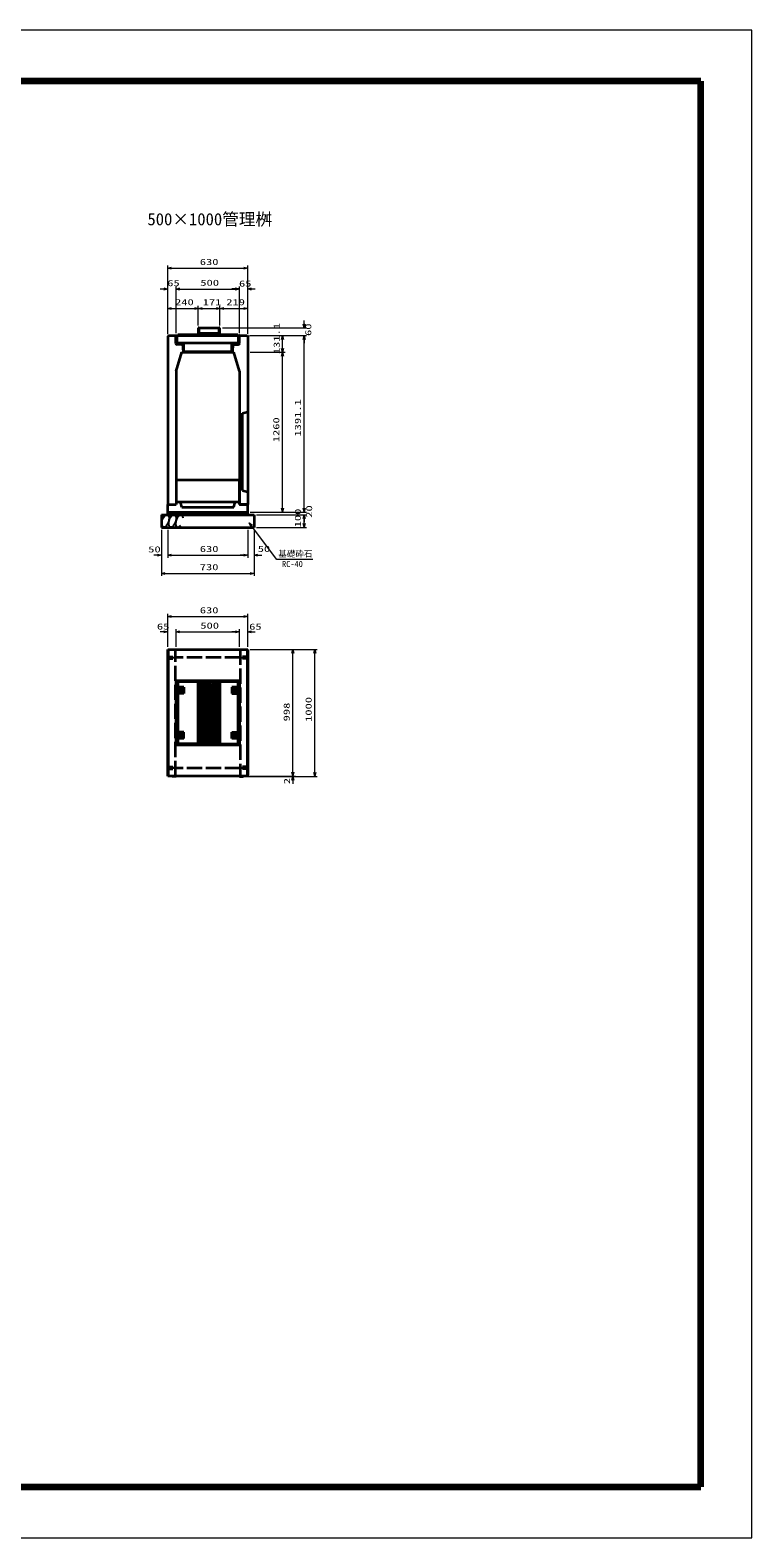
# Model space of a CAD drawing. Units: millimetres on the paper. Extents: x 0 to 841, y 0 to 594.
# Drawn here: x 557 to 841, y 0 to 594 of the extents above; entities that cross this region are included whole.
import ezdxf
from ezdxf.enums import TextEntityAlignment as Align

# ---------------------------------------------------------------- set-up
doc = ezdxf.new("R2010")
doc.units = ezdxf.units.MM
doc.linetypes.add('DASHED', pattern=[7.5, 6, -1.5])
doc.linetypes.add('USER2', pattern=[18.5, 12, -1.5, 3.5, -1.5])
for name, color, linetype, lineweight in [('D-BMK（構造物基準線）', 2, 'USER2', 18), ('D-STR-DIM（寸法）', 7, 'Continuous', 13), ('D-STR-HTXT(基礎砕石-旗)', 7, 'Continuous', 13), ('D-STR-STRF(グリ)', 7, 'Continuous', 25), ('D-STR（構造物）', 1, 'Continuous', 35), ('D-TTL-LINE（区切線）', 7, 'Continuous', 18), ('D-TTL（外枠）', 2, 'Continuous', 140)]:
    doc.layers.add(name, color=color, linetype=linetype, lineweight=lineweight)
doc.layers.add('D-STR-TXT(文字)', color=7, linetype='Continuous')
doc.styles.add('ＭＳ ゴシック', font='')
doc.styles.get('ＭＳ ゴシック').set_extended_font_data('MS Gothic')

# ---------------------------------------------------------------- blocks, each defined once
blk = doc.blocks.new('_Open30')
at = {"color": 7, "linetype": 'Continuous', "lineweight": 13}
for p, q in [((-1, 0.2679), (0, 0)), ((0, 0), (-1, -0.2679)), ((0, 0), (-1, 0))]:
    blk.add_line(p, q, dxfattribs=at)

msp = doc.modelspace()

# ---------------------------------------------------------------- linework, layer by layer
at = {"layer": 'D-BMK（構造物基準線）'}
for p, q in [((610.392, 346.76), (613.241, 346.76)), ((642.816, 346.76), (639.966, 346.76)), ((610.392, 303.36), (613.241, 303.36)), ((642.816, 303.36), (639.966, 303.36))]:
    msp.add_line(p, q, dxfattribs=at)
at = {"layer": 'D-STR-DIM（寸法）'}
for p, q in [((610.854, 493.015), (610.854, 501.223)), ((612.354, 500.223), (640.854, 500.223)), ((642.354, 493.021), (642.354, 501.223)), ((639.104, 474.603), (639.104, 493.021)), ((642.354, 474.365), (642.354, 493.021)), ((609.354, 492.015), (607.854, 492.015)), ((610.854, 474.418), (610.854, 493.015)), ((614.104, 474.603), (614.104, 493.015)), ((614.104, 475.603), (614.104, 493.015)), ((615.604, 492.015), (617.104, 492.015)), ((615.604, 492.015), (637.604, 492.015)), ((637.604, 492.021), (636.104, 492.021)), ((639.104, 475.603), (639.104, 493.015)), ((643.854, 492.021), (645.354, 492.021)), ((610.854, 474.418), (610.854, 485.376)), ((612.354, 484.376), (621.354, 484.376)), ((622.854, 477.663), (622.854, 485.376)), ((622.854, 477.663), (622.854, 485.376)), ((624.354, 484.376), (629.904, 484.376)), ((631.404, 477.663), (631.404, 485.376)), ((631.404, 477.663), (631.404, 485.376)), ((632.904, 484.376), (640.854, 484.376)), ((642.354, 474.418), (642.354, 485.376)), ((632.404, 476.663), (665.556, 476.663)), ((664.556, 478.163), (664.556, 479.663)), ((643.104, 473.663), (665.556, 473.663)), ((643.104, 473.663), (657.058, 473.663)), ((643.104, 473.663), (665.556, 473.663)), ((656.058, 468.61), (656.058, 472.163)), ((664.556, 405.61), (664.556, 472.163)), ((664.556, 472.163), (664.556, 470.663)), ((643.354, 467.11), (657.058, 467.11)), ((643.354, 467.11), (657.058, 467.11)), ((656.058, 405.61), (656.058, 465.61)), ((643.354, 404.11), (665.556, 404.11)), ((643.354, 404.11), (657.058, 404.11)), ((643.354, 404.11), (665.556, 404.11)), ((664.556, 405.61), (664.556, 407.11)), ((645.854, 403.11), (665.556, 403.11)), ((645.854, 403.11), (665.556, 403.11)), ((645.854, 398.11), (665.556, 398.11)), ((664.556, 399.61), (664.556, 401.61)), ((664.556, 401.61), (664.556, 400.11)), ((608.354, 397.11), (608.354, 386.143)), ((608.354, 396.11), (608.354, 378.985)), ((610.854, 397.11), (610.854, 386.143)), ((610.854, 397.11), (610.854, 386.143)), ((642.354, 397.11), (642.354, 386.143)), ((642.354, 396.11), (642.354, 386.143)), ((644.854, 397.11), (644.854, 386.143)), ((644.854, 396.11), (644.854, 378.985)), ((606.854, 387.143), (605.354, 387.143)), ((612.354, 387.143), (613.854, 387.143)), ((612.354, 387.143), (640.854, 387.143)), ((640.854, 387.143), (639.354, 387.143)), ((646.354, 387.143), (647.854, 387.143)), ((609.854, 379.985), (643.354, 379.985)), ((610.854, 351.01), (610.854, 363.987)), ((612.354, 362.987), (640.854, 362.987)), ((642.354, 357.967), (642.354, 363.987)), ((609.354, 356.937), (607.854, 356.937)), ((610.854, 351.01), (610.854, 357.937)), ((614.104, 351.01), (614.104, 357.937)), ((614.104, 351.01), (614.104, 357.937)), ((615.604, 356.937), (637.604, 356.937)), ((615.604, 356.937), (617.104, 356.937)), ((637.604, 356.937), (636.104, 356.937)), ((639.104, 351.01), (639.104, 357.937)), ((639.104, 351.01), (639.104, 357.937)), ((642.354, 351.01), (642.354, 357.937)), ((643.854, 356.937), (645.354, 356.937)), ((643.354, 350.01), (661.142, 350.01)), ((660.142, 301.61), (660.142, 348.51)), ((661.142, 350.01), (669.782, 350.01)), ((668.782, 301.51), (668.782, 348.51)), ((660.142, 301.61), (660.142, 303.11)), ((642.104, 300.01), (661.142, 300.01)), ((643.354, 300.11), (661.142, 300.11)), ((643.354, 300.11), (661.142, 300.11)), ((658.705, 300.01), (669.782, 300.01)), ((660.142, 298.51), (660.142, 297.01))]:
    msp.add_line(p, q, dxfattribs=at)
at = {"layer": 'D-STR-HTXT(基礎砕石-旗)'}
msp.add_lwpolyline([(667.975, 385.413), (653.872, 385.413), (643.868, 398.739)], dxfattribs=at)
at = {"layer": 'D-STR-STRF(グリ)'}
for centre in [(609.948, 400.633), (612.67, 400.633)]:
    msp.add_ellipse(centre, major_axis=(0.79, 2.421), ratio=0.5139, dxfattribs=at)
msp.add_ellipse((615.41, 400.633), major_axis=(0.79, 2.421), ratio=0.5139, start_param=5.3575563, end_param=10.3750652, dxfattribs=at)
at = {"layer": 'D-STR（構造物）'}
for p, q in [((622.854, 476.663), (622.854, 473.713)), ((623.154, 476.663), (622.854, 476.663)), ((623.154, 476.663), (623.154, 473.713)), ((623.254, 476.663), (631.004, 476.663)), ((623.254, 474.463), (623.254, 476.663)), ((631.004, 476.663), (631.004, 474.463)), ((631.104, 476.663), (631.104, 473.713)), ((631.404, 476.663), (631.104, 476.663)), ((631.404, 473.713), (631.404, 476.663)), ((611.104, 473.663), (610.854, 473.418)), ((610.854, 473.418), (610.854, 407.11)), ((611.104, 473.663), (642.104, 473.663)), ((614.054, 473.663), (614.354, 473.663)), ((614.054, 470.613), (614.054, 473.663)), ((614.354, 473.663), (614.354, 470.613)), ((614.554, 473.713), (638.654, 473.713)), ((614.554, 470.713), (614.554, 473.713)), ((638.654, 470.713), (614.554, 470.713)), ((614.554, 470.413), (616.979, 470.413)), ((616.604, 470.113), (614.554, 470.113)), ((622.854, 473.938), (614.779, 473.938)), ((614.779, 473.938), (614.779, 473.713)), ((614.779, 470.713), (614.779, 470.413)), ((616.604, 470.413), (616.604, 470.113)), ((616.654, 470.413), (616.904, 467.11)), ((616.979, 470.413), (616.979, 470.713)), ((617.229, 467.213), (617.229, 470.713)), ((631.104, 474.013), (623.154, 474.013)), ((631.004, 474.463), (623.254, 474.463)), ((623.404, 474.013), (623.404, 474.463)), ((630.854, 474.463), (630.854, 474.013)), ((638.429, 473.938), (631.404, 473.938)), ((635.979, 470.713), (635.979, 467.213)), ((636.229, 470.413), (636.229, 470.713)), ((638.654, 470.413), (636.229, 470.413)), ((636.554, 470.413), (636.304, 467.11)), ((636.604, 470.413), (636.604, 470.113)), ((636.604, 470.113), (638.654, 470.113)), ((638.429, 473.713), (638.429, 473.938)), ((638.429, 470.713), (638.429, 470.413)), ((638.654, 473.713), (638.654, 470.713)), ((639.154, 473.663), (638.854, 473.663)), ((638.854, 473.663), (638.854, 470.613)), ((639.154, 470.613), (639.154, 473.663)), ((642.104, 473.663), (642.354, 473.418)), ((642.354, 473.418), (642.354, 407.11)), ((614.104, 459.61), (616.354, 467.11)), ((616.354, 467.11), (636.854, 467.11)), ((635.979, 467.213), (617.229, 467.213)), ((639.104, 459.61), (636.854, 467.11)), ((614.104, 459.61), (614.104, 407.11)), ((639.104, 459.61), (639.104, 407.11)), ((640.354, 443.11), (642.354, 443.61)), ((640.354, 412.61), (640.354, 443.11)), ((614.179, 416.86), (639.029, 416.86)), ((614.179, 416.86), (614.179, 407.11)), ((639.029, 416.86), (639.029, 407.11)), ((640.354, 412.61), (642.354, 412.11)), ((610.854, 403.11), (610.854, 407.11)), ((610.854, 407.11), (614.179, 407.11)), ((610.854, 407.11), (614.104, 407.11)), ((610.854, 404.11), (642.354, 404.11)), ((614.179, 408.11), (639.029, 408.11)), ((616.354, 406.11), (615.854, 408.11)), ((616.354, 406.11), (636.854, 406.11)), ((636.854, 406.11), (637.354, 408.11)), ((642.354, 407.11), (639.029, 407.11)), ((639.104, 407.11), (642.354, 407.11)), ((642.354, 403.11), (642.354, 407.11)), ((608.354, 403.11), (608.354, 398.11)), ((608.354, 403.11), (644.854, 403.11)), ((608.354, 398.11), (644.854, 398.11)), ((644.854, 403.11), (644.854, 398.11)), ((610.854, 300.11), (610.854, 350.01)), ((610.854, 350.01), (642.354, 350.01)), ((611.104, 300.11), (611.104, 350.01)), ((642.104, 350.01), (642.104, 300.11)), ((642.354, 350.01), (642.354, 300.11)), ((614.054, 337.735), (614.054, 312.385)), ((614.054, 337.735), (639.154, 337.735)), ((614.354, 337.435), (614.354, 312.685)), ((614.354, 337.435), (622.849, 337.435)), ((614.779, 337.735), (614.779, 312.885)), ((622.854, 337.235), (614.779, 337.235)), ((617.129, 335.185), (614.779, 335.185)), ((617.129, 332.685), (614.779, 332.685)), ((615.532, 334.535), (615.186, 333.935)), ((615.186, 333.935), (615.532, 333.335)), ((616.225, 334.535), (615.532, 334.535)), ((615.532, 333.335), (616.225, 333.335)), ((616.571, 333.935), (616.225, 334.535)), ((616.225, 333.335), (616.571, 333.935)), ((617.129, 335.185), (617.129, 332.685)), ((622.854, 312.385), (622.854, 337.735)), ((623.154, 312.685), (623.154, 337.435)), ((623.154, 337.435), (631.104, 337.435)), ((631.004, 337.235), (623.254, 337.235)), ((623.254, 337.235), (623.254, 325.06)), ((625.629, 335.06), (623.254, 335.06)), ((624.129, 337.235), (624.129, 325.06)), ((624.879, 325.06), (624.879, 337.235)), ((625.629, 337.235), (625.629, 325.06)), ((625.629, 334.81), (628.629, 334.81)), ((626.379, 325.06), (626.379, 334.81)), ((626.436, 335.91), (626.782, 336.51)), ((626.782, 335.31), (626.436, 335.91)), ((626.782, 336.51), (627.475, 336.51)), ((627.475, 335.31), (626.782, 335.31)), ((627.129, 325.06), (627.129, 334.81)), ((627.475, 336.51), (627.821, 335.91)), ((627.821, 335.91), (627.475, 335.31)), ((627.879, 334.81), (627.879, 325.06)), ((628.629, 337.235), (628.629, 325.06)), ((631.004, 335.06), (628.629, 335.06)), ((629.379, 325.06), (629.379, 337.235)), ((630.129, 337.235), (630.129, 325.06)), ((631.004, 325.06), (631.004, 337.235)), ((631.104, 312.685), (631.104, 337.435)), ((631.404, 337.735), (631.404, 312.385)), ((631.404, 337.435), (638.854, 337.435)), ((636.079, 335.185), (636.079, 332.685)), ((638.429, 335.185), (636.079, 335.185)), ((636.079, 332.685), (638.429, 332.685)), ((636.982, 334.535), (636.636, 333.935)), ((636.636, 333.935), (636.982, 333.335)), ((637.675, 334.535), (636.982, 334.535)), ((636.982, 333.335), (637.675, 333.335)), ((638.021, 333.935), (637.675, 334.535)), ((637.675, 333.335), (638.021, 333.935)), ((638.429, 337.284), (638.429, 312.836)), ((638.854, 337.435), (638.854, 312.685)), ((639.154, 337.735), (639.154, 312.385)), ((623.254, 330.06), (631.004, 330.06)), ((631.004, 325.06), (623.254, 325.06)), ((623.254, 312.885), (623.254, 325.06)), ((631.004, 325.06), (623.254, 325.06)), ((624.129, 312.885), (624.129, 325.06)), ((624.879, 325.06), (624.879, 312.885)), ((625.629, 312.885), (625.629, 325.06)), ((626.379, 325.06), (626.379, 315.31)), ((627.129, 325.06), (627.129, 315.31)), ((627.879, 315.31), (627.879, 325.06)), ((628.629, 312.885), (628.629, 325.06)), ((629.379, 325.06), (629.379, 312.885)), ((630.129, 312.885), (630.129, 325.06)), ((631.004, 325.06), (631.004, 312.885)), ((617.129, 317.435), (614.779, 317.435)), ((617.129, 314.935), (614.779, 314.935)), ((615.186, 316.185), (615.532, 316.785)), ((615.532, 315.585), (615.186, 316.185)), ((615.532, 316.785), (616.225, 316.785)), ((616.225, 315.585), (615.532, 315.585)), ((616.225, 316.785), (616.571, 316.185)), ((616.571, 316.185), (616.225, 315.585)), ((617.129, 314.935), (617.129, 317.435)), ((623.254, 320.06), (631.004, 320.06)), ((625.629, 315.31), (628.629, 315.31)), ((636.079, 317.435), (638.429, 317.435)), ((636.079, 314.935), (636.079, 317.435)), ((638.429, 314.935), (636.079, 314.935)), ((636.636, 316.185), (636.982, 316.785)), ((636.982, 315.585), (636.636, 316.185)), ((636.982, 316.785), (637.675, 316.785)), ((637.675, 315.585), (636.982, 315.585)), ((637.675, 316.785), (638.021, 316.185)), ((638.021, 316.185), (637.675, 315.585)), ((614.054, 312.385), (639.154, 312.385)), ((614.354, 312.685), (622.849, 312.685)), ((622.854, 312.885), (614.779, 312.885)), ((623.154, 312.685), (631.104, 312.685)), ((631.004, 312.885), (623.254, 312.885)), ((626.782, 314.81), (626.436, 314.21)), ((626.436, 314.21), (626.782, 313.61)), ((627.475, 314.81), (626.782, 314.81)), ((626.782, 313.61), (627.475, 313.61)), ((627.821, 314.21), (627.475, 314.81)), ((627.475, 313.61), (627.821, 314.21)), ((631.404, 312.836), (638.429, 312.836)), ((631.404, 312.685), (638.854, 312.685)), ((642.354, 300.11), (610.854, 300.11)), ((612.604, 300.01), (612.504, 300.11)), ((614.104, 300.01), (612.604, 300.01)), ((614.104, 300.01), (614.204, 300.11)), ((639.104, 300.01), (639.004, 300.11)), ((639.104, 300.01), (640.604, 300.01)), ((640.604, 300.01), (640.704, 300.11))]:
    msp.add_line(p, q, dxfattribs=at)
at = {"layer": 'D-STR（構造物）', "linetype": 'DASHED'}
for p, q in [((610.854, 347.11), (612.854, 347.11)), ((610.854, 346.41), (612.854, 346.41)), ((612.854, 346.41), (612.854, 347.11)), ((613.854, 300.11), (613.854, 350.01)), ((639.361, 346.828), (613.861, 346.828)), ((639.354, 350.01), (639.354, 300.11)), ((642.354, 347.11), (640.354, 347.11)), ((640.354, 346.41), (640.354, 347.11)), ((642.354, 346.41), (640.354, 346.41)), ((610.854, 303.71), (612.854, 303.71)), ((610.854, 303.01), (612.854, 303.01)), ((612.854, 303.71), (612.854, 303.01)), ((639.361, 303.292), (613.861, 303.292)), ((640.354, 303.71), (640.354, 303.01)), ((642.354, 303.71), (640.354, 303.71)), ((642.354, 303.01), (640.354, 303.01))]:
    msp.add_line(p, q, dxfattribs=at)
at = {"layer": 'D-STR（構造物）'}
for centre, radius in [((615.879, 333.935), 0.95), ((615.879, 333.935), 0.6), ((627.129, 335.91), 0.95), ((627.129, 335.91), 0.6), ((637.329, 333.935), 0.95), ((637.329, 333.935), 0.6), ((615.879, 316.185), 0.95), ((615.879, 316.185), 0.6), ((627.129, 314.21), 0.95), ((627.129, 314.21), 0.95), ((637.329, 316.185), 0.95), ((637.329, 316.185), 0.6), ((627.129, 314.21), 0.6)]:
    msp.add_circle(centre, radius, dxfattribs=at)
for centre, radius, start, end in [((614.554, 470.613), 0.5, 180, 270), ((614.554, 470.613), 0.2, 180, 270), ((638.654, 470.613), 0.2, 270, 0), ((638.654, 470.613), 0.5, 270, 0)]:
    msp.add_arc(centre, radius, start, end, dxfattribs=at)
at = {"layer": 'D-TTL-LINE（区切線）'}
for p, q in [((841, 594), (0, 594)), ((841, 0), (841, 594)), ((0, 0), (841, 0))]:
    msp.add_line(p, q, dxfattribs=at)
at = {"layer": 'D-TTL（外枠）'}
for p, q in [((820.9, 573.9), (20.1, 573.9)), ((820.9, 20.1), (820.9, 573.9)), ((20.1, 20.1), (820.9, 20.1))]:
    msp.add_line(p, q, dxfattribs=at)

# ---------------------------------------------------------------- block references
at = {"layer": 'D-STR-DIM（寸法）', "xscale": 1.5, "yscale": 1.5}
for p, rotation in [((610.854, 500.223), 180), ((614.104, 492.015), 180), ((614.104, 492.015), 180), ((642.354, 492.021), 180), ((610.854, 484.376), 180), ((622.854, 484.376), 180), ((631.404, 484.376), 180), ((664.556, 476.663), 270), ((656.058, 473.663), 90), ((664.556, 473.663), 90), ((664.556, 473.663), 90), ((656.058, 467.11), 270), ((656.058, 467.11), 90), ((656.058, 404.11), 270), ((664.556, 404.11), 270), ((664.556, 404.11), 270), ((664.556, 403.11), 90), ((664.556, 403.11), 90), ((664.556, 398.11), 270), ((610.854, 387.143), 180), ((610.854, 387.143), 180), ((644.854, 387.143), 180), ((608.354, 379.985), 180), ((610.854, 362.987), 180), ((614.104, 356.937), 180), ((614.104, 356.937), 180), ((642.354, 356.937), 180), ((660.142, 350.01), 90), ((668.782, 350.01), 90), ((660.142, 300.11), 270), ((660.142, 300.11), 270), ((660.142, 300.01), 90), ((668.782, 300.01), 270)]:
    msp.add_blockref('_Open30', p, dxfattribs=dict(at, rotation=rotation))
for p in [(642.354, 500.223), (610.854, 492.015), (639.104, 492.021), (639.104, 492.015), (622.854, 484.376), (631.404, 484.376), (642.354, 484.376), (608.354, 387.143), (642.354, 387.143), (642.354, 387.143), (644.854, 379.985), (642.354, 362.987), (610.854, 356.937), (639.104, 356.937), (639.104, 356.937)]:
    msp.add_blockref('_Open30', p, dxfattribs=at)
at = {"layer": 'D-STR-HTXT(基礎砕石-旗)', "xscale": 1.5, "yscale": 1.5, "rotation": 126.89552}
msp.add_blockref('_Open30', (642.967, 399.938), dxfattribs=at)

# ---------------------------------------------------------------- texts
at = {"layer": 'D-STR-DIM（寸法）', "style": 'ＭＳ ゴシック', "width": 1.5}
for s, p in [('630', (623.479, 500.761)), ('65', (610.651, 492.409)), ('500', (623.687, 492.552)), ('65', (638.919, 492.244)), ('240', (613.729, 484.914)), ('171', (624.629, 484.914)), ('219', (633.916, 484.914)), ('50', (603.156, 387.51)), ('630', (623.479, 387.68)), ('50', (646.306, 387.717)), ('730', (623.479, 380.523)), ('630', (623.479, 363.524)), ('65', (606.585, 357.125)), ('500', (623.687, 357.474)), ('65', (642.919, 357.061))]:
    msp.add_text(s, height=2.405, dxfattribs=at).set_placement(p, align=Align.BOTTOM_LEFT)
for s, p in [('131.1', (655.683, 466.364)), ('60', (668.139, 473.52)), ('1391.1', (664.019, 433.886)), ('1260', (655.521, 431.651)), ('100', (664.019, 398.11)), ('20', (668.471, 401.891)), ('998', (659.605, 321.685)), ('1000', (668.245, 321.468)), ('2', (659.78, 296.922))]:
    msp.add_text(s, height=2.405, rotation=90, dxfattribs=at).set_placement(p, align=Align.BOTTOM_LEFT)
at = {"layer": 'D-STR-HTXT(基礎砕石-旗)', "style": 'ＭＳ ゴシック'}
for s, p in [('基礎砕石', (654.407, 385.749)), ('RC-40', (655.895, 381.763))]:
    msp.add_text(s, height=2.405, dxfattribs=at).set_placement(p, align=Align.BOTTOM_LEFT)
at = {"layer": 'D-STR-TXT(文字)', "style": 'ＭＳ ゴシック'}
msp.add_text('500×1000管理桝', height=4.811, dxfattribs=at).set_placement((602.844, 515.671), align=Align.BOTTOM_LEFT)

doc.saveas('drawing.dxf')
